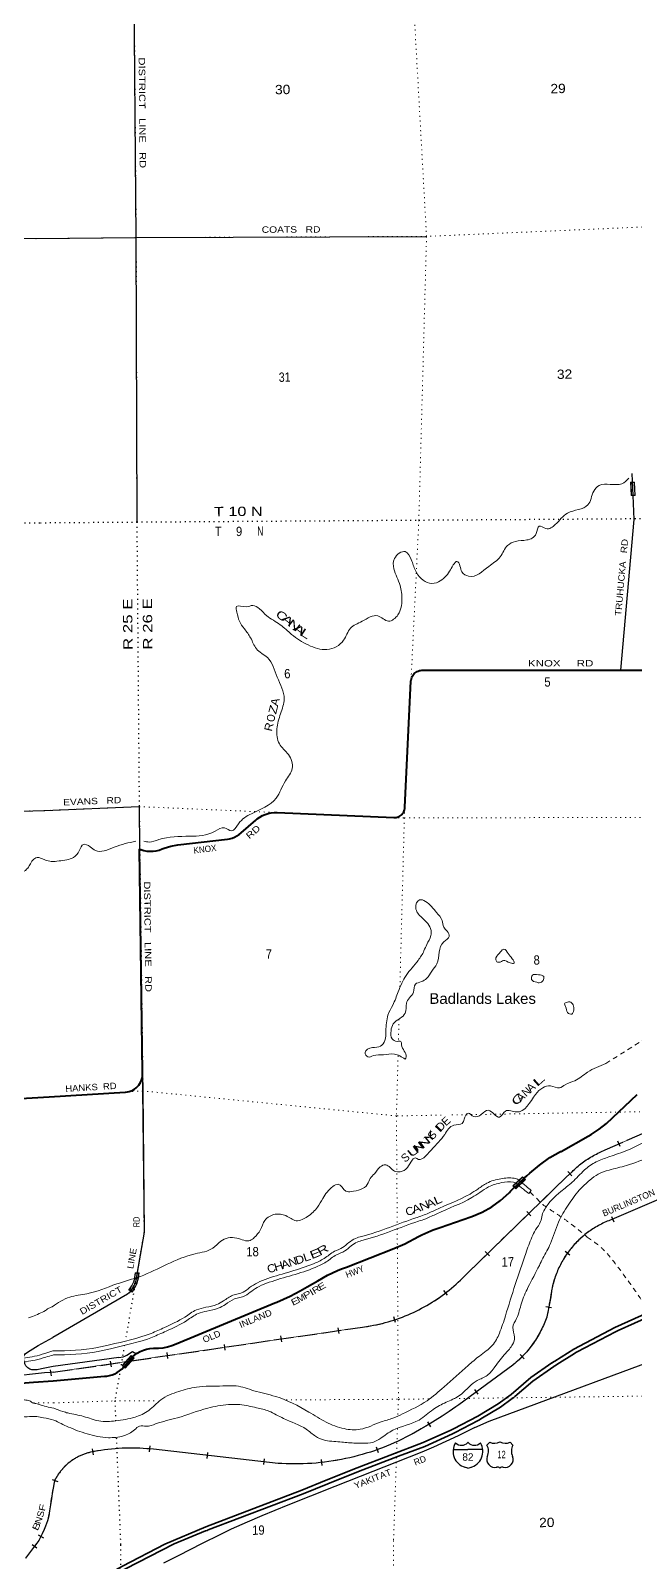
# Model space of a CAD drawing. Header units: feet. Extents: x 245918 to 509309, y -547785 to -360805.
# Drawn here: x 348309 to 359651, y -455477 to -426760 of the extents above; entities that cross this region are included whole.
import ezdxf
from ezdxf.enums import TextEntityAlignment as Align

# ---------------------------------------------------------------- set-up
doc = ezdxf.new("R2010")
doc.units = ezdxf.units.FT
doc.header["$LTSCALE"] = 60
doc.header["$PDMODE"] = 32
doc.header["$PDSIZE"] = 30
for name, pattern in [('DOTTED', [1.5, 0.3, -1.2]), ('LONG_DASHED', [7.5, 6, -1.5]), ('SHORT_DASHED', [2.7, 1.5, -1.2])]:
    doc.linetypes.add(name, pattern=pattern)
for name, color, linetype, lineweight in [('15', 7, 'Continuous', 25), ('16', 7, 'Continuous', 25), ('18', 7, 'Continuous', 35), ('26', 7, 'Continuous', 40), ('27', 7, 'Continuous', 13), ('29', 7, 'Continuous', 25), ('31', 7, 'Continuous', 13), ('34', 7, 'Continuous', 25), ('39', 7, 'Continuous', 13), ('6', 7, 'DOTTED', 25), ('61', 7, 'Continuous', 13), ('63', 7, 'Continuous', 25), ('7', 7, 'DOTTED', 13)]:
    doc.layers.add(name, color=color, linetype=linetype, lineweight=lineweight)
doc.layers.add('30', color=7, linetype='Continuous')
doc.layers.add('41', color=7, linetype='Continuous')

msp = doc.modelspace()

# ---------------------------------------------------------------- linework, layer by layer
at = {"layer": '15'}
for p, q in [((356235.2, -453363.82), (356511.61, -453363.82)), ((356507.91, -453232.35), (356510.81, -453229.44)), ((356513.98, -453231.82), (356510.55, -453229.44)), ((356511.61, -453709.4), (356447.72, -453691.44)), ((356511.08, -453709.66), (356574.71, -453690.92))]:
    msp.add_line(p, q, dxfattribs=at)
msp.add_lwpolyline([(356786.97, -453363.82), (356511.08, -453363.82), (356511.61, -453363.82)], dxfattribs=at)
for centre, radius, start, end in [((356537.83, -453398.92), 306.13, 148.44435, 254.43374), ((356389.23, -453116.32), 165.66, 227.34233, 315.81172), ((356632.92, -453116.32), 165.66, 224.18819, 312.69404), ((356484.32, -453398.92), 306.13, 283.08088, 31.62482)]:
    msp.add_arc(centre, radius, start, end, dxfattribs=at)
at = {"layer": '16'}
for p, q in [((356867.77, -453279.71), (356919.08, -453220.95)), ((357110.84, -453214.98), (357110.56, -453215.18)), ((357302.93, -453220.86), (357354.32, -453279.71))]:
    msp.add_line(p, q, dxfattribs=at)
for centre, radius, start, end in [((356674.79, -453390.34), 222.05, 332.97043, 29.75871), ((357010.16, -453063.29), 182.07, 239.97227, 303.45418), ((357211.94, -453063.79), 181.52, 236.33975, 300.08743), ((357211.93, -453063.29), 182.07, 236.54582, 236.59441), ((357547.29, -453390.34), 222.05, 150.24129, 207.02957), ((357013.98, -453545.24), 151.42, 159.09177, 283.81923), ((357208.1, -453545.24), 151.42, 256.18077, 20.90823)]:
    msp.add_arc(centre, radius, start, end, dxfattribs=at)
for centre, major_axis, start_param, end_param in [((357069.32, -453744.06), (-19.56, 51.67), 4.95877769, 6.28318531), ((357152.77, -453744.06), (19.56, 51.67), 0, 1.32637542)]:
    msp.add_ellipse(centre, major_axis=major_axis, ratio=0.929097, start_param=start_param, end_param=end_param, dxfattribs=at)
at = {"layer": '18'}
for points in [[(350827.42, -455134.44), (351593.07, -454808.89), (353395.2, -454123.75), (353855.21, -453936.7), (354434.78, -453705.32), (355673.95, -453232.32), (356189.54, -452999.75), (356214.68, -452988.41), (356239.54, -452975.43), (356694.74, -452737.75), (357078.9, -452506.22), (357320.76, -452329.99), (357688.29, -452013.2), (358086.93, -451736.57), (358088.42, -451735.65), (358113.77, -451720.08), (358138.42, -451704.67), (358498.95, -451479.33), (359268.82, -451073.33), (360198.26, -450657.65)], [(351002.48, -455131.78), (351588.95, -454888.88), (351618.1, -454876.74), (351638.95, -454868.82), (353421.82, -454191.01), (353882.4, -454003.73), (354461.22, -453772.65), (355211.77, -453486.16), (355701.34, -453302.14), (356222.52, -453067.05), (356248.44, -453055.36), (356272.52, -453042.79), (356705.04, -452816.95), (356730.35, -452803.73), (356755.04, -452788.85), (357120.92, -452568.34), (357342.02, -452407.24), (357370.66, -452386.36), (357392.02, -452367.9), (357728.36, -452077.05), (358120.1, -451804.25), (358127.47, -451799.71), (358153.11, -451783.94), (358177.47, -451768.71), (358511.55, -451559.89), (358537.01, -451543.98), (358561.55, -451531.04), (359276.13, -451154.19), (359301.99, -451140.56), (359326.13, -451129.76), (360250.09, -450716.51)], [(348798.02, -456221.73), (350030.21, -455547.61), (350827.42, -455134.44)], [(348799.74, -456335.32), (350040.88, -455627.85), (350066.21, -455613.41), (350090.88, -455600.72), (351002.48, -455131.78)]]:
    msp.add_lwpolyline(points, dxfattribs=at)
at = {"layer": '26'}
msp.add_line((357564.86, -448274.92), (357612.78, -448232.5), dxfattribs=at)
for points in [[(348654.65, -446747.03), (350080.79, -446661.09), (350087.84, -446660.68), (350123.77, -446656.34), (350159.05, -446648.26), (350193.29, -446636.54), (350226.12, -446621.31), (350257.17, -446602.73), (350286.11, -446581), (350312.63, -446556.37), (350336.42, -446529.1), (350357.23, -446499.49), (350374.84, -446467.87), (350389.04, -446434.59), (350399.68, -446400), (350406.65, -446364.49), (350409.87, -446328.44), (350409.31, -446292.26), (350354.32, -442107.55), (350373.53, -442114.64), (350430.31, -442131.15), (350488.5, -442141.63), (350547.47, -442145.98), (350606.57, -442144.13), (350665.16, -442136.12), (350722.58, -442122.03), (350778.22, -442102.02), (350811.75, -442089.61), (350940.87, -442051.33), (351073.29, -442026.77), (352001.73, -441917.18), (352038.19, -441911.15), (352086.22, -441898.61), (352132.68, -441881.13), (352177.05, -441858.88), (352218.86, -441832.12), (352257.64, -441801.14), (352534.61, -441559.86), (352558.88, -441539.45), (352605.87, -441506.04), (352656.1, -441477.73), (352709.01, -441454.83), (352764.03, -441437.58), (352820.55, -441426.17), (352877.95, -441420.74), (352935.6, -441421.34), (355122.21, -441513.79), (355142.81, -441513.56), (355163.27, -441511.17), (355183.37, -441506.66), (355202.89, -441500.08), (355221.61, -441491.49), (355239.34, -441480.99), (355255.87, -441468.69), (355271.02, -441454.74), (355284.63, -441439.27), (355296.55, -441422.47), (355306.65, -441404.52), (355314.81, -441385.61), (355320.96, -441365.94), (355325.02, -441345.75), (355326.94, -441325.24), (355327.06, -441321.32), (355442.88, -438953.59), (355445.29, -438931.39), (355450, -438909.56), (355456.97, -438888.34), (355466.13, -438867.97), (355477.36, -438848.67), (355490.54, -438830.64), (355505.54, -438814.1), (355522.19, -438799.21), (355540.3, -438786.14), (355559.67, -438775.04), (355580.1, -438766.02), (355601.37, -438759.19), (355623.23, -438754.62), (355645.44, -438752.36), (355661.11, -438752.17), (360530.46, -438749.77)], [(339370.8, -447046.4), (340744.81, -447022.74), (342056.58, -447012.85), (344724.29, -446981.22), (348654.65, -446747.03)], [(357612.79, -448232.51), (357671.95, -448181.52), (357851.6, -448031.96), (358049.84, -447889.49), (358245.92, -447776.64), (358256.44, -447771.2), (358764.19, -447485.9), (358821.39, -447454.36), (358969.86, -447358.05), (359107.45, -447246.75), (359685.82, -446702.74)], [(350222.38, -451625.36), (350258.25, -451594.18), (350310.12, -451556.81), (350365.62, -451525.06), (350424.13, -451499.29), (350485.01, -451479.78), (350547.61, -451466.74), (350611.22, -451460.31), (350675.15, -451460.57), (350707.7, -451460.14), (350793.41, -451452.8), (350877.88, -451436.55), (350960.19, -451411.56), (351039.43, -451378.1), (352891.08, -450613.92), (352928.89, -450597.41), (353179.5, -450487.32), (353366.26, -450383.57), (353497.5, -450311.72), (353693.54, -450196.42), (353874.44, -450090.9), (354065.37, -450004.88), (354142.75, -449976.6), (354233.11, -449942.92), (355119.5, -449595.54), (355328.48, -449503.39), (355584.87, -449370.21), (355643.26, -449339.32), (355816.29, -449258.96), (355860.68, -449241.78), (355992.96, -449196.14), (356563.9, -449001.89), (356587.1, -448993.4), (356776.37, -448911.29), (356956.02, -448809.85), (357124.08, -448690.19), (357281.17, -448547.96), (357287.85, -448541.09), (357311.82, -448516.46), (357337.18, -448491.11), (357564.86, -448274.92)], [(348735.27, -452074.73), (349695.43, -451987.02), (349737.92, -451983.67), (349789.54, -451974.62), (349839.93, -451960.22), (349888.54, -451940.64), (349934.83, -451916.08), (349978.3, -451886.81), (350018.48, -451853.17), (350222.38, -451625.36)], [(342391.27, -455271.05), (342584.91, -455165.71), (342838.11, -455064.4), (343275.9, -454949.89), (343661.89, -454764.78), (343985.76, -454565.32), (344314.01, -454291.5), (344744.91, -453941.79), (345185.92, -453576.05), (345709.27, -453188.59), (346003.34, -452930.7), (346083.27, -452864.61), (346178.42, -452808.92), (346568.42, -452621.82), (346912.12, -452472.7), (347213.67, -452327.39), (347529.13, -452210.3), (347886.5, -452135.61), (348364.01, -452101.68), (348735.27, -452074.73)]]:
    msp.add_lwpolyline(points, dxfattribs=at)
at = {"layer": '29'}
for p, q in [((350123.93, -450447.11), (348722.92, -451258.47)), ((349962.53, -451639.27), (348731.16, -451803.12))]:
    msp.add_line(p, q, dxfattribs=at)
for points in [[(350160.58, -419929.76), (350240.3, -425332.16), (350284.3, -430640.74), (350300.62, -435971.91)], [(340174.32, -430663.41), (344987.54, -430641.53), (348409.25, -430659.74)], [(348411.22, -430659.72), (350296.33, -430640.52), (355734.7, -430617.97)], [(359375.44, -438752.64), (359628.52, -435923.51), (359609.72, -435477.02), (359592.37, -435064.83)], [(335704.28, -441660.5), (336943.99, -441620.13), (339593.92, -441534.15), (342211.77, -441444), (344967.4, -441483.13), (348573.47, -441382.18)], [(348573.47, -441382.18), (350345.11, -441308.62), (350354.32, -442107.55)], [(350409.32, -446309.08), (350413.56, -446638.87), (350437.5, -449289.1), (350309.93, -450036.32), (350299.21, -450117.67), (350284.92, -450183.82), (350267.05, -450243.71), (350233.1, -450313.43), (350182.92, -450393.88)], [(350409.31, -446292.26), (350409.34, -446626.89), (350437.5, -449289.1), (350283.43, -450185.82)], [(350182.92, -450393.88), (350157.32, -450421.07), (350123.93, -450447.11)], [(348730.81, -451803.9), (348515.16, -451851.96), (348435.18, -451867.25), (348380.67, -451870.3), (348332.28, -451870.31), (348293.06, -451858.07), (348255.87, -451832.59), (348221.74, -451794.88), (348198.82, -451756.15), (348178.95, -451694.99), (348174.37, -451643), (348185.06, -451603.25), (348207.99, -451568.6), (348250.27, -451535.98), (348447.92, -451411.62), (348722.87, -451258.57)], [(349962.53, -451639.27), (350045.7, -451622.16), (350078.47, -451611.91), (350113.28, -451591.42), (350219.62, -451525.65), (350297.63, -451565.81)], [(356638.08, -452950.33), (356910.27, -452832.83), (360652.48, -451442.24), (360662.21, -451438.21)], [(356638.08, -452950.33), (356328.4, -453106.61), (355866.47, -453319.93), (355646.17, -453412.38), (354011.65, -454052.37), (353556.83, -454237.25), (353130.44, -454407.91), (352647.19, -454607.02), (352370.04, -454720.8), (352071.56, -454855.91), (351858.36, -454962.57), (351528.5, -455123.77)], [(351528.5, -455123.77), (351077.2, -455353.52), (350798.56, -455491.44)]]:
    msp.add_lwpolyline(points, dxfattribs=at)
at = {"layer": '29', "linetype": 'DOTTED', "lineweight": 100}
for centre, radius, start, end in [((349732.22, -450036.49), 574.91, 321.79624, 358.74798), ((349890.04, -450122.22), 399.31, 327.28275, 355.28489)]:
    msp.add_arc(centre, radius, start, end, dxfattribs=at)
at = {"layer": '31'}
for p, q in [((359562, -435228.18), (359636.92, -435224.86)), ((359573.1, -435477.93), (359562, -435228.18)), ((350267.02, -450047.83), (350341.98, -450050.12)), ((350274.78, -450056.06), (350333.76, -450057.87)), ((350211.63, -450413.54), (350152.43, -450367.49)), ((350210.22, -450402.3), (350163.65, -450366.08))]:
    msp.add_line(p, q, dxfattribs=at)
msp.add_lwpolyline([(359580.73, -435469.58), (359570.35, -435235.82), (359629.28, -435233.2), (359639.66, -435466.96)], close=True, dxfattribs=at)
msp.add_lwpolyline([(359636.92, -435224.86), (359648.02, -435474.61), (359573.1, -435477.93)], dxfattribs=at)
for centre, radius, start, end in [((349732.22, -450036.48), 534.91, 321.79623, 358.74795), ((349732.22, -450036.48), 542.91, 322.62164, 357.93319), ((349732.22, -450036.49), 601.91, 322.57261, 357.96435), ((349732.22, -450036.49), 609.91, 321.79624, 358.74798)]:
    msp.add_arc(centre, radius, start, end, dxfattribs=at)
msp.add_point((350163.65, -450366.08), dxfattribs=at)
at = {"layer": '34', "lineweight": 13}
for p, q in [((359209.5, -449048.32), (360784.17, -448375.07)), ((348740.32, -451913.74), (354535.28, -451066.47)), ((356337.58, -452521.61), (357353.94, -451776.13)), ((350616.83, -453356.84), (352954.02, -453621.21)), ((348212.31, -455396.73), (348382.08, -455171.93))]:
    msp.add_line(p, q, dxfattribs=at)
at = {"layer": '34'}
for p, q in [((359200.84, -448991), (359244.32, -449092.7)), ((358335.32, -449645.16), (358424.85, -449710.1)), ((357972.25, -450679.89), (358080.73, -450701.47)), ((357488.83, -451582.75), (357567.62, -451660.39)), ((356633.08, -452235.28), (356698.5, -452324.47)), ((355753.97, -452839.79), (355811.32, -452934.37)), ((349461.69, -453351.1), (349483.34, -453459.57)), ((350544.26, -453293.22), (350534.7, -453403.42)), ((351624.44, -453416.97), (351612.01, -453526.88)), ((354790.41, -453310.69), (354827.25, -453414.98)), ((352690.15, -453534.89), (352677.72, -453644.8)), ((353760.51, -453550.68), (353773.21, -453660.56)), ((348711.09, -453926), (348816.61, -453959.18)), ((348338.72, -455140.57), (348426.99, -455207.23)), ((348452.58, -454963.42), (348549.86, -455016.06))]:
    msp.add_line(p, q, dxfattribs=at)
at = {"layer": '34', "lineweight": 13}
for points in [[(359006.37, -447782.3), (359084.19, -447742.38), (359984.34, -447353.93)], [(356490.37, -450066.34), (358361.04, -448251.64), (358464.39, -448153.85)]]:
    msp.add_lwpolyline(points, dxfattribs=at)
at = {"layer": '34'}
for points in [[(360784.6, -448376.09), (359209.9, -449049.35), (359181.09, -449059.91), (359152.72, -449071.06), (359124.51, -449082.71), (359096.26, -449094.74), (359068.42, -449107.37)], [(359068.42, -449107.37), (359040.91, -449120.45), (359013.37, -449133.9), (358986.23, -449147.96), (358959.43, -449162.45), (358932.63, -449177.5), (358906.35, -449192.92), (358880.19, -449208.67), (358854.26, -449225.08), (358828.85, -449241.87), (358803.6, -449259.15), (358778.65, -449276.7), (358753.93, -449294.91), (358729.66, -449313.33), (358705.63, -449332.41), (358682.04, -449351.7), (358658.63, -449371.49), (358635.74, -449391.65), (358613.18, -449412.24), (358590.91, -449433.11), (358569.04, -449454.58), (358547.45, -449476.31), (358526.38, -449498.43), (358505.58, -449520.81), (358485.34, -449543.74), (358465.4, -449566.93), (358445.91, -449590.33), (358426.75, -449614.18), (358408.1, -449638.39), (358389.8, -449663.04), (358371.88, -449687.74), (358354.54, -449712.97), (358337.64, -449738.42), (358321.02, -449764.14), (358305.02, -449790), (358289.42, -449816.48), (358274.21, -449842.99), (358259.66, -449869.83), (358245.35, -449896.76), (358231.6, -449924.24), (358218.41, -449951.7), (358205.66, -449979.38), (358193.26, -450007.49), (358181.63, -450035.69), (358170.23, -450064), (358159.51, -450092.63), (358149.05, -450121.52), (358139.33, -450150.34), (358130.12, -450179.54), (358121.28, -450208.78), (358112.9, -450238.23), (358105.29, -450267.78), (358097.98, -450297.61), (358091.21, -450327.41), (358085.05, -450357.36), (358079.46, -450387.3), (358076.98, -450401.18), (358062.85, -450497.95), (358046.58, -450593.88), (358028.65, -450689.56), (358009.53, -450785.65), (357990.02, -450873.09), (357988.37, -450878.27), (357976.86, -450910.67), (357964.81, -450942.76), (357952.15, -450974.92), (357938.99, -451006.56), (357925.44, -451038.13), (357911.13, -451069.54), (357896.31, -451100.44), (357880.93, -451131.21), (357865.19, -451161.71), (357848.68, -451192.05), (357831.87, -451221.91), (357814.29, -451251.62), (357796.4, -451280.86), (357777.94, -451309.97), (357758.98, -451338.58), (357739.48, -451366.88), (357719.64, -451394.89), (357699.06, -451422.55), (357678.14, -451449.93), (357656.73, -451476.82), (357634.98, -451503.41), (357612.52, -451529.47), (357589.73, -451555.25), (357566.64, -451580.56), (357543.01, -451605.56), (357518.88, -451630.05), (357494.21, -451654.22), (357469.44, -451677.97), (357443.97, -451701.16), (357418.2, -451723.89), (357392.08, -451746.36), (357365.71, -451768.15), (357354.6, -451777.01), (356338.22, -452522.51), (356284.47, -452561.01), (356156.07, -452648.25), (356027.61, -452733.52), (355897.12, -452816.84)], [(355897.1, -452816.86), (355764.17, -452897.46), (355631.19, -452976.09), (355496.95, -453052.37), (355360.27, -453125.93), (355346.74, -453132.89), (355275.23, -453168.34), (355202.83, -453203.27), (355129.85, -453236.39), (355056.53, -453268.11), (354982.1, -453298.9), (354907.71, -453328.02), (354832.83, -453356.38), (354756.98, -453383.17), (354681.19, -453408.31), (354604.67, -453432.28), (354528.04, -453455.23), (354450.44, -453476.62), (354373.13, -453496.74), (354294.85, -453515.31), (354216.87, -453532.61), (354138.15, -453548.74), (354059.48, -453563.22), (353980.48, -453576.29), (353901.38, -453588.33), (353821.69, -453598.58), (353741.91, -453607.8), (353662.17, -453615.36), (353582.34, -453621.9), (353502.31, -453626.4), (353422.19, -453629.88), (353342.37, -453632.09), (353262.19, -453632.9), (353182.06, -453632.03), (353101.61, -453629.76), (353021.69, -453626.62), (352953.92, -453622.31), (350616.71, -453357.94), (350554.35, -453351.53), (350487.99, -453345.77), (350421.94, -453341.5), (350355.67, -453338.05), (350289.63, -453335.72), (350223.08, -453334.67), (350156.83, -453335.09), (350090.73, -453336.26), (350024.12, -453338.71), (349958.11, -453342.19), (349891.97, -453346.87), (349825.74, -453353.11), (349760.05, -453360.02), (349694.21, -453368.12), (349628.31, -453377.79), (349562.94, -453388.12), (349497.79, -453399.58), (349432.59, -453412.59), (349415.64, -453416.56), (349398.87, -453420.91), (349382.17, -453425.54), (349365.4, -453430.4), (349348.83, -453435.61), (349332.42, -453441.11), (349315.96, -453446.8), (349299.69, -453452.87), (349283.58, -453459.21), (349267.43, -453465.86), (349251.55, -453472.76), (349235.71, -453479.85), (349219.96, -453487.33), (349204.47, -453495.06), (349189.05, -453503.08), (349173.77, -453511.27), (349158.57, -453519.84), (349143.62, -453528.57), (349128.76, -453537.69), (349114.13, -453546.95), (349099.57, -453556.51), (349085.28, -453566.31), (349071.13, -453576.39), (349057.13, -453586.63), (349043.33, -453597.23), (349029.67, -453608.02), (349016.26, -453619.05), (349003, -453630.25), (348990.01, -453641.79), (348977.16, -453653.5), (348964.57, -453665.37), (348952.12, -453677.5), (348939.95, -453689.89), (348927.93, -453702.54), (348916.13, -453715.24), (348904.62, -453728.29), (348893.34, -453741.48), (348882.2, -453754.85), (348871.4, -453768.34), (348860.78, -453782.21), (348850.38, -453796.12), (348840.34, -453810.26), (348830.42, -453824.47), (348820.79, -453839.03), (348811.46, -453853.62)], [(348762.95, -453940.3), (348752.18, -453977.35), (348732.89, -454085.88), (348715.66, -454185.52), (348698.88, -454285.21), (348681.86, -454396.91), (348665.11, -454508.7), (348647.85, -454602.93), (348624.92, -454696.19), (348590.25, -454795.43), (348548.66, -454892.11), (348508.37, -454980.55), (348462.11, -455066.02), (348424.9, -455120.19), (348385.07, -455172.4)], [(348811.46, -453853.62), (348802.37, -453868.35), (348793.45, -453883.37), (348784.96, -453898.48), (348776.58, -453913.66), (348763.48, -453938.89)], [(348382.95, -455172.6), (348213.18, -455397.41)]]:
    msp.add_lwpolyline(points, dxfattribs=at)
at = {"layer": '34', "lineweight": 13}
for centre, radius, start, end in [((359739.93, -449433.4), 1806.72, 113.95469, 134.90985), ((359803.35, -450697.34), 1752.69, 109.80516, 170.26571), ((354126.71, -447856.78), 3235.59, 277.25427, 316.92993), ((352541.71, -449625.11), 5588.31, 347.09895, 352.01917), ((356125.08, -450237.39), 1969.22, 308.61156, 341.17569), ((351201.55, -445291.79), 8868.44, 297.96148, 305.38982), ((353263.18, -449040.6), 4591.03, 266.13884, 297.17246), ((349654.4, -454382.89), 996.43, 102.8755, 153.15616), ((350197.7, -457134.66), 3801.01, 83.66924, 101.61605)]:
    msp.add_arc(centre, radius, start, end, dxfattribs=at)
for points in [[(348732.29, -451913.53), (348569.07, -451922.04), (348125.38, -451973.55), (347536.28, -452068.26), (347015.59, -452178.32), (346597.36, -452297.34), (346373.45, -452382.13), (346107.96, -452519.63), (345665.27, -452793.68), (345329.27, -453096.75), (345286.87, -453141.94)], [(348762.46, -453941), (348731.81, -454085.69), (348697.79, -454285.04), (348664.02, -454508.52), (348623.86, -454695.88), (348547.65, -454891.66), (348461.17, -455065.45), (348384.2, -455171.73)]]:
    msp.add_spline(points, degree=3, dxfattribs=at)
at = {"layer": '39', "linetype": 'SHORT_DASHED'}
for p, q in [((359095.43, -446125.52), (360159.81, -445452.39)), ((357679.48, -448538.03), (357914.84, -448770.12))]:
    msp.add_line(p, q, dxfattribs=at)
at = {"layer": '39'}
for p, q in [((357651.32, -448563.92), (357699.66, -448506.58)), ((348735.39, -451513.92), (348726.78, -451513.95)), ((348735.34, -451589.14), (348728.88, -451591.04))]:
    msp.add_line(p, q, dxfattribs=at)
for points in [[(359529.54, -435152.03), (359396.8, -435254.29), (358970.02, -435288.52), (358872.08, -435393.35), (358759.69, -435653.29), (358379.8, -435805), (358149.96, -436021.5), (357973.04, -436096.04), (357847.52, -436050.77), (357790.56, -436190.81), (357616.66, -436309.5), (357400.5, -436336.73), (357255.67, -436410.51), (357116.12, -436624.87), (356901.5, -436804.82), (356524.36, -436988.63), (356398.06, -436909.21), (356361.19, -436791.49), (356305.11, -436710.41), (356236.43, -436778.37), (356166.91, -436896.6), (355960.73, -437094.44), (355788.66, -437118.62), (355526.2, -436881.62), (355449.21, -436678.43), (355335.32, -436528.36), (355133.57, -436657.76), (355121.95, -436848.99), (355239.63, -437161.77), (355271.83, -437424.32), (355198.21, -437711.49), (355020.3, -437830.27), (354821.3, -437732.48), (354526.56, -437833.93), (354306.81, -437965.76), (354179.48, -438187.87), (353866.41, -438364.13), (353515.11, -438277.98), (353203.39, -438080.34), (352992.4, -437898.41), (352737.55, -437729.58), (352600, -437598.17), (352476.12, -437536.78), (352358.26, -437561.68), (352171.49, -437558.07), (352177.97, -437664.44), (352226.08, -437834.15), (352317.67, -437974.69), (352436.05, -438144.75), (352543.18, -438349.24), (352749.78, -438515.2), (352934.93, -438880.66), (353064.88, -439289.63), (352997.04, -439566.61), (352929.39, -439851.62), (352974.05, -440131.96), (353143.33, -440332.97), (353217.61, -440592.52), (353088.51, -440824.71), (352913.36, -441148.46), (352452.43, -441440.78), (352207.9, -441629.48), (352076.51, -441763.24), (351944.66, -441704.06), (351767.5, -441768.55), (351289.95, -441864.29), (350715.26, -441926.14), (350529.66, -441972.75), (350429.49, -441957.79)], [(350281.32, -441955.78), (349877.47, -442068.6), (349523.66, -442133.26), (349425.63, -442061.21), (349298.12, -442015.99), (349222.58, -442134.36), (349115.13, -442261.53), (348841.62, -442326.3), (348693.29, -442335.84), (348588.13, -442311.35)], [(347142.09, -442622.99), (347188, -442667.43), (347256.23, -442661.72), (347308.7, -442593.63), (347397.01, -442581.99), (347599.22, -442657.31), (347731.45, -442688.08), (347902.03, -442666.78), (348109.1, -442567.26), (348239.9, -442477.43), (348294.42, -442401.31), (348351.01, -442311.13), (348429.48, -442261.25), (348495.6, -442273.62), (348588.13, -442311.35)], [(355335.61, -446041.72), (355130.69, -445948.09), (354926.19, -445958.96), (354737.92, -445977.49), (354632.1, -446002.11), (354582.03, -445920.88), (354718.37, -445827.2), (354870.29, -445799.48), (354954.08, -445690.97), (354972.09, -445515.67), (354982.54, -445360.65), (355011.28, -445215.25), (355101.33, -445030.21), (355203.88, -444778.54), (355351.36, -444473.54), (355577.65, -444190.8), (355685.94, -444013.37), (355739.31, -443891.5), (355813.77, -443726.93), (355819.51, -443628.3), (355645.29, -443387.21), (355532.65, -443204.95), (355601.47, -443056.59), (355714.57, -443086.07), (355924.16, -443294.17), (356028.02, -443444.47), (356058.96, -443566.35), (356121.02, -443645.28), (356161.38, -443740.8), (356057.43, -443845.77), (355973.49, -444034.69), (355928.52, -444258.87), (355835.25, -444391.73), (355736.1, -444530.76), (355637.09, -444589.39), (355527.82, -444638.2), (355489.19, -444789.87), (355413.33, -444894.18), (355357.43, -444993.99), (355335.65, -445179.43), (355233.61, -445280.34), (355111.5, -445381.72), (355068.35, -445511.38), (355089.9, -445661.62), (355183.36, -445709.66), (355253.68, -445712.01), (355265.11, -445772.04), (355318.07, -445891.39), (355350.73, -446001.16), (355335.61, -446041.72)], [(357033.86, -444141.89), (357121.61, -444029.61), (357186.7, -443979.82), (357266.95, -444064.35), (357343.42, -444159.02), (357377.44, -444240.63), (357303.11, -444238.37), (357177.65, -444195.11), (357094.08, -444227.24), (357045.42, -444206.28), (357032.17, -444154.34), (357033.86, -444141.89)], [(348743.69, -452585.24), (348913.54, -452650.18), (349008.25, -452676.63), (349304.18, -452741.69), (349590.4, -452825.02), (349905.23, -452823.43), (350266.98, -452752.67), (350523.58, -452631.54), (350752.69, -452428.51), (351086.92, -452273.85), (351418.4, -452191.57), (351915.38, -452170.66), (352166.05, -452170.21), (352496.48, -452258.78), (352905.48, -452368.05), (353526.19, -452658.43), (353850.35, -452847.58), (354187.38, -452970.19), (354490.43, -452982.88), (354883.08, -452843.25), (355104.46, -452772.99), (355283.57, -452693.43), (355744.54, -452446.07), (356062.92, -452187.19), (356517.23, -451787.22), (356724.7, -451608.69), (356967.91, -451409.43), (357102.27, -451177.94), (357213.01, -450856.44), (357595.75, -449684.05), (357710.81, -449380.56), (357778.65, -449244.71), (357874.2, -449088.27), (357902.18, -448967.19), (357950.42, -448857.81), (358253.48, -448524.85), (358465.03, -448350.26), (358697.69, -448121.04), (358915.64, -447968.45), (359154.69, -447875.77), (359779.88, -447615.44), (359940.59, -447516.11), (360097.47, -447426.9), (360498.96, -447218.79), (360810.86, -447048.45), (361115.61, -446928.47), (361413.81, -446893.01), (361697.13, -446899.08), (361959.25, -446871.97), (362623.08, -446777.01), (362814.02, -446801.74), (362896.38, -446924.87), (363043.64, -446974.5), (363301.09, -447018.14), (363573.43, -446995.2), (363748.86, -446819.25), (364045.21, -446446.21), (364430.54, -446115.8), (364869.14, -445850.76), (365379.17, -445582.85), (365620.06, -445439.48), (365960.55, -445298.77), (366386.96, -445205.5), (367559.14, -445197.94), (367768.91, -445152), (367992.09, -445069.65), (369028.99, -444727.62), (369310.06, -444630.17), (369608.19, -444590.7), (369891.34, -444497.23), (370111.92, -444380.76), (370275.66, -444339.66), (370516.58, -444355.47), (370662.22, -444427.23), (370731.74, -444504.36), (370936.41, -444510.76), (371283.24, -444504.58), (371589.65, -444595.58), (372090.86, -444817.76), (372494.16, -444945.21), (372804.87, -444937.67), (373150.55, -444865.19), (373505.16, -444844.81), (374488.08, -444859.45), (374793.55, -444896.2), (374918, -445018.58), (374954.32, -445146.55), (374960.03, -445244.92), (375042.82, -445277.61), (375231.17, -445268.22), (375441.61, -445260.45), (375687.89, -445237.98), (375824.67, -445261.66), (375952.05, -445321.69), (376084.18, -445423.84), (376703.36, -446088.03), (377137.81, -446508.33)], [(357801.38, -444602.43), (357705.78, -444548.42), (357721.97, -444467.64), (357832.22, -444461), (357931.32, -444492.83), (357919.01, -444567.49), (357849.77, -444611.34), (357801.38, -444602.43)], [(348747.09, -452808.75), (349018.83, -452939.7), (349367.97, -453066.11), (349768.32, -453139.36), (350048.51, -453106.24), (350257.13, -452994), (350354.15, -452921.94), (350476.55, -452925.78), (350654.24, -452880.42), (351061.42, -452768.66), (351629.79, -452585.71), (352017.71, -452520.52), (352232.27, -452518.7), (352546.17, -452579.43), (352777.87, -452641.62), (353053.04, -452781.4), (353479.65, -452980.79), (353654.43, -453114.33), (353803.98, -453179.99), (354111.48, -453218.72), (354370.56, -453240.23), (354541.07, -453243.22), (354725.3, -453227.88), (354876.35, -453148.83), (355102.39, -453000.11), (355594.4, -452808.47), (355857.7, -452610.85), (356100.02, -452475.91), (356342.59, -452355.03), (356538.13, -452182.74), (356686.54, -452067.56), (356871.42, -451973.83), (357016.99, -451810.47), (357219.16, -451557.68), (357348.62, -451390.59), (357384.38, -451255.3), (357353.14, -451072.99), (357422.42, -450904.96), (357513.7, -450617.97), (357636.91, -450322.37), (357850.33, -449908.61), (357914.22, -449776.85), (358059.84, -449500.95), (358209.25, -449096.36), (358388.29, -448781.69), (358599.96, -448498.58), (358797.23, -448310.18), (358955.74, -448198.84), (359156.97, -448122.91), (359484.37, -448036.69), (360390.04, -447644.76), (360718.53, -447506.27), (361063.83, -447411.69), (361448.64, -447282.25), (361833, -447243.25), (362277.83, -447221.26), (362516.4, -447217.01), (363106.08, -447337.12), (363420.6, -447317.45), (363665.1, -447192.52), (363868.18, -446991.96), (364057.73, -446705.23), (364286.28, -446470.05), (364569.13, -446243.96), (364916.91, -446060.91), (365325.21, -445898.9), (365689.97, -445769.81), (365887.57, -445716.05), (366176.21, -445592.34), (366533.72, -445507.6), (366848.16, -445483.91), (367272.97, -445464.28), (367549.6, -445457.34), (367864.76, -445359.29), (368181.89, -445259.19), (368792.82, -445101.6), (369231.37, -444949.09), (369540.27, -444837.08), (369946.57, -444675.1), (370279.7, -444572.7), (370544.65, -444586.07), (370867.16, -444680.8), (371250.38, -444806.61), (371478.3, -444997.48), (371777.07, -445110.72), (372138.54, -445138.44), (372449.88, -445167.06), (372668.61, -445175.22), (372920.49, -445128.53), (373235.1, -445114.89), (373483.91, -445122.51), (373948.84, -445218.72), (374294.64, -445268.83), (374615.9, -445291.24), (374876.86, -445421.23), (375189.73, -445538.25), (375575.64, -445587.64)], [(358354.19, -444981.29), (358438.37, -444975.28), (358490.2, -445046.41), (358492.54, -445146.85), (358459.6, -445197.88), (358380.65, -445169.6), (358341.92, -445057.96), (358326.43, -444996.02), (358354.19, -444981.29)], [(359095.43, -446125.52), (358755.9, -446286.32), (358514.72, -446446.8), (358335.79, -446521.39), (358228.76, -446580.21), (358057.29, -446544.07), (357915.54, -446577.58), (357777.95, -446703.45), (357420.27, -447033.52), (357213.16, -447018.33), (357103.32, -447129.47), (356895.6, -447001.73), (356758.89, -447079.34), (356621.34, -447120.79), (356513.42, -447055), (356441.8, -447169.26), (356403.45, -447246.55), (356247.66, -447280.39), (356075.03, -447453.32), (355818.97, -447750.84), (355551.58, -447905.91), (355549.53, -447903.95), (355374.84, -448074.92), (355242.15, -448152.43), (355135.48, -448140.89), (354968.17, -448024.25), (354866.69, -448062.84), (354757.27, -448192.06), (354677.02, -448280.39), (354623.37, -448390.2), (354323.4, -448525.95), (354220.8, -448516.32), (354079.33, -448389.02), (353979.91, -448429.57), (353790.43, -448655.16), (353689.84, -448818.34), (353505.17, -448991.55), (353290.21, -449071.02), (353095.32, -448977.14), (352893.99, -448951.76), (352703.91, -449064.81), (352615.82, -449247.79), (352504.59, -449385.1), (352427.65, -449443.2), (352175.65, -449396.91), (351873.96, -449458.33), (351728.34, -449584.39), (351393.62, -449692.82), (350366.98, -450114.78), (349923.29, -450258.29), (349363.48, -450442.4), (349043.74, -450504.25), (348715.24, -450684.41)], [(348735.39, -451513.92), (349562.54, -451450.95), (349790.25, -451398.66), (350568.65, -451183.83), (350817.44, -451074.9), (351203.06, -450877.11), (351419.35, -450744.65), (351596.98, -450695.26), (351800.6, -450641.39), (351925.79, -450574.85), (352102.44, -450469.22), (352295.93, -450409.5), (352416.83, -450326.96), (352561.65, -450235.96), (352756.8, -450156.12), (353616.34, -449879.55), (353813.14, -449779.59), (354011.36, -449645.43), (354160.54, -449574.44), (354277.25, -449481.93), (354402.23, -449403.34), (354519.92, -449367.08), (355556.57, -449011), (355692.13, -448964.37), (355897.1, -448872.3), (356549.66, -448571.29), (356696.44, -448478.24), (356867.01, -448368.69), (357130.25, -448283.62), (357376.78, -448275.2), (357459.5, -448303.87), (357464.05, -448307.71)], [(348735.34, -451589.14), (349573.84, -451525.31), (349808.63, -451471.39), (350593.8, -451254.69), (350849.62, -451142.68), (351239.81, -450942.55), (351449.56, -450814.09), (351616.62, -450767.64), (351828.15, -450711.68), (351962.66, -450640.19), (352133.18, -450538.22), (352328.87, -450477.83), (352457.94, -450389.71), (352596.06, -450302.92), (352782.52, -450226.63), (353644.99, -449949.12), (353851.29, -449844.33), (354048.7, -449710.72), (354200.46, -449638.5), (354320.63, -449543.24), (354433.77, -449472.1), (354543.15, -449438.4), (355580.95, -449081.93), (355719.75, -449034.18), (355928.17, -448940.56), (356585.6, -448637.3), (356736.78, -448541.47), (356899.34, -448437.06), (357143.31, -448358.22), (357365.4, -448350.63), (357405.57, -448364.56)], [(357405.57, -448364.56), (357555.63, -448483.21), (357651.32, -448563.92)], [(357464.05, -448307.71), (357604, -448425.89), (357699.66, -448506.58)], [(348267.53, -450891.94), (348341.89, -450865.45), (348468.5, -450813.79), (348589.13, -450754.06), (348669.6, -450702.18), (348715.24, -450684.41)], [(348728.2, -451591.32), (348594.93, -451630.43), (348396.11, -451683.76), (348225.48, -451715.11), (347984.55, -451766.24), (347711.42, -451839.32), (347494.49, -451906.63), (347319.69, -451970.12), (347120.89, -452019.43), (346946.22, -452054.79), (346612.75, -452163.76), (346329.34, -452291.06), (346060.01, -452408.38), (345889, -452518.12), (345732.11, -452609.83), (345637.61, -452657.63), (345489.03, -452691.1), (345428.76, -452712.92), (345378.37, -452762.93), (345325.77, -452857.15), (345283.02, -452987.6), (345230.39, -453087.85), (345131.62, -453189.89), (344998.62, -453319.91), (344857.43, -453484.06), (344720.34, -453630.14), (344615.41, -453762.3), (344405.74, -453986.42), (344165.89, -454228.49), (343984.74, -454362.31), (343723.15, -454537.95), (343471.88, -454655.35), (343304.97, -454745.01), (343033.74, -454842.22), (342782.61, -454927.46), (342587.79, -454984.83), (342441.04, -455052.47), (342262.04, -455156.15), (342123.33, -455221.82), (342066.22, -455268.54)], [(348726.78, -451513.95), (348575.54, -451561.47), (348380.33, -451613.83), (348211.57, -451644.84), (347967.85, -451696.56), (347691.54, -451770.49), (347471.64, -451838.72), (347298.78, -451901.51), (347105.15, -451949.53), (346927.93, -451985.41), (346586.88, -452096.86), (346300.36, -452225.55), (346026.15, -452345), (345851.57, -452457.03), (345697.84, -452546.89), (345613.2, -452589.7), (345468.89, -452622.21), (345389.52, -452650.95), (345320.75, -452719.2), (345259.86, -452828.27), (345216.82, -452959.61), (345171.76, -453045.43), (345080.84, -453139.36), (344946.33, -453270.85), (344804.14, -453436.18), (344666.08, -453583.28), (344605.34, -453770.29)], [(348743.69, -452585.24), (348604.51, -452557.07), (348472.32, -452518.25), (348386.17, -452497.75), (348342.1, -452487.49), (348310.15, -452457.19), (348220.01, -452434.65), (348127.8, -452424.17), (348057.65, -452413.79), (347969.52, -452387.24), (347911.33, -452393), (347891.2, -452408.98), (347881.01, -452441.09), (347834.89, -452440.87), (347784.82, -452424.56), (347724.59, -452436.33), (347686.35, -452464.29), (347646.16, -452480.18), (347595.96, -452492.01), (347549.89, -452479.73), (347511.72, -452491.61), (347459.42, -452523.52), (347413.13, -452557.47), (347358.85, -452583.34), (347328.56, -452625.41), (347286.27, -452661.39), (347217.94, -452689.21), (347157.63, -452719.07), (347101.36, -452740.92), (347047.1, -452764.78), (346994.8, -452794.68), (346958.49, -452838.73), (346936.3, -452864.75), (346890.14, -452870.57), (346861.98, -452888.52), (346839.74, -452924.6), (346801.67, -452916.38), (346759.49, -452928.24), (346727.24, -452962.25), (346705.05, -452988.28), (346626.67, -453022.08), (346564.32, -453057.96), (346479.84, -453107.81), (346391.36, -453155.63), (346320.89, -453211.58), (346260.51, -453255.51), (346204.21, -453283.39), (346157.85, -453331.41), (346127.66, -453353.38), (346081.3, -453401.4), (346055.06, -453435.44), (345988.78, -453455.23), (345960.5, -453497.3), (345896.01, -453559.31), (345857.74, -453593.3), (345825.71, -453581.08), (345803.71, -453568.92), (345727.36, -453596.7), (345566.53, -453674.33), (345463.96, -453732.13), (345375.35, -453806.08), (345343.04, -453852.16), (345304.75, -453890.17), (345188.24, -453927.81), (345107.75, -453981.7), (345029.05, -454081.82), (344992.5, -454174.11), (344946.06, -454238.21), (344905.78, -454272.19), (344849.28, -454344.28), (344796.82, -454408.35), (344746.44, -454458.36), (344706.12, -454500.38), (344675.68, -454574.6), (344635.24, -454640.74), (344588.84, -454696.8), (344560.42, -454769.03), (344544, -454845.33), (344555.72, -454911.71), (344545.5, -454949.85), (344537.24, -455000.06), (344553.07, -455044.35), (344538.77, -455098.56), (344536.72, -455233.07)], [(344852.12, -455224.8), (344874.56, -455159.08), (344895.56, -455138.08), (344932.06, -455062.22), (344928.66, -454935.58), (344955.3, -454817.12), (345026.13, -454686.81), (345103.28, -454492.2), (345113.63, -454425.92), (345101.86, -454371.6), (345122.28, -454295.32), (345162.76, -454221.14), (345217.09, -454183.21), (345303.56, -454137.39), (345386.11, -454071.45), (345440.58, -454005.38), (345508.97, -453965.5), (345593.35, -453935.75), (345790.49, -453814.07), (345949.26, -453748.49), (346019.63, -453712.65), (346070.04, -453656.61), (346134.32, -453636.81), (346228.76, -453601.08), (346351.61, -453495.13), (346464.37, -453405.21), (346532.71, -453373.38), (346586.98, -453349.51), (346627.09, -453349.7), (346808.07, -453254.08), (346866.44, -453210.14), (346946.73, -453198.45), (347049.28, -453144.67), (347091.64, -453094.62), (347198.13, -453054.92), (347276.44, -453037.2), (347318.64, -453019.31), (347326.76, -452999.25), (347312.82, -452979.09), (347387.19, -452945.27), (347443.37, -452941.52), (347469.36, -452959.73), (347531.79, -452905.75), (347572.01, -452883.83), (347624.27, -452859.96), (347718.74, -452818.2), (347809.14, -452788.48), (347897.4, -452786.88), (348024.07, -452721.15), (348076.31, -452703.31), (348114.3, -452727.61), (348288.72, -452742.5), (348553.36, -452765.86), (348747.09, -452808.75)]]:
    msp.add_spline(points, degree=3, dxfattribs=at)
at = {"layer": '39', "linetype": 'SHORT_DASHED'}
for points in [[(357914.84, -448770.12), (358087.27, -448885.52), (358422.18, -449116.68), (358748.97, -449378.13)], [(358748.97, -449378.13), (359025.07, -449589.12), (359231.7, -449822.59), (359992.99, -450893.78)]]:
    msp.add_spline(points, degree=3, dxfattribs=at)
at = {"layer": '6'}
for p, q in [((350252.76, -450353.18), (350085.07, -451319.01)), ((349916.27, -453143.52), (349996.03, -455147.09)), ((349996.03, -455147.09), (349989.39, -455759.56))]:
    msp.add_line(p, q, dxfattribs=at)
for points in [[(350013.22, -409429.29), (350076.83, -414641.99), (350160.58, -419929.76), (350240.3, -425332.16), (350284.3, -430640.74), (350300.62, -435971.91), (350345.11, -441308.62), (350409.32, -446309.08)], [(348491.82, -435986.1), (350300.62, -435971.91), (355590.35, -435935.94), (360884.09, -435899.89), (366200.2, -435881.53), (371486.62, -435885.8), (376785.57, -435803.44), (380175.56, -435813.79)], [(316811.44, -436341.81), (317921.45, -436334.6), (323541.62, -436284.75), (328905.07, -436233.69), (333835.18, -436206.71), (334258.58, -436166.5), (336511.71, -435991.44), (339740.96, -435991.38), (345044.03, -435984.26), (348491.82, -435986.1)], [(350409.32, -446309.08), (350413.56, -446638.87), (350437.5, -449289.1), (350305.54, -450049.14)], [(350069.46, -451408.87), (349888.72, -452449.93), (349903.45, -452820.73)]]:
    msp.add_lwpolyline(points, dxfattribs=at)
at = {"layer": '61'}
for p, q in [((357355.86, -448419.52), (357536.31, -448246.49)), ((357536.31, -448246.49), (357588.22, -448300.63)), ((350027.88, -451788.71), (350193.52, -451601.46)), ((350193.52, -451601.46), (350249.7, -451651.15))]:
    msp.add_line(p, q, dxfattribs=at)
for points in [[(357367.17, -448419.75), (357536.07, -448257.8), (357576.91, -448300.39), (357408, -448462.34)], [(350039.17, -451788.01), (350194.21, -451612.75), (350238.4, -451651.84), (350083.35, -451827.1)]]:
    msp.add_lwpolyline(points, close=True, dxfattribs=at)
for points in [[(357588.22, -448300.63), (357407.77, -448473.66), (357355.86, -448419.52)], [(350249.7, -451651.15), (350084.05, -451838.41), (350027.88, -451788.71)]]:
    msp.add_lwpolyline(points, dxfattribs=at)
at = {"layer": '63'}
for p, q in [((359366.25, -447681.77), (359322.42, -447580.21)), ((358461.53, -448230.21), (358385.51, -448149.86)), ((357693.48, -448977.4), (357616.47, -448898)), ((356912.33, -449731.54), (356835.31, -449652.15)), ((356127.5, -450470.48), (356060.29, -450382.62)), ((354094.49, -451187.62), (354078.49, -451078.18)), ((355154.33, -450981.11), (355119.86, -450876.02)), ((351959.19, -451499.82), (351943.19, -451390.38)), ((353019.74, -451342.12), (353003.74, -451232.68)), ((349823.89, -451812.02), (349807.89, -451702.57)), ((350884.45, -451654.32), (350868.44, -451544.87)), ((348678.32, -451867.39), (348691.9, -451977.16))]:
    msp.add_line(p, q, dxfattribs=at)
at = {"layer": '63', "linetype": 'LONG_DASHED'}
msp.add_line((348732.83, -451913.73), (350208.24, -451698.02), dxfattribs=at)
for points in [[(350208.24, -451698.02), (354535.12, -451065.39), (354573.11, -451060.42), (354628.67, -451052.14), (354684.42, -451042.7), (354739.92, -451032.59), (354795.39, -451021.58), (354850.35, -451009.19), (354905.52, -450996.13), (354960.2, -450982.15), (355014.61, -450967.05), (355068.53, -450951.04), (355122.43, -450934.12), (355176.08, -450916.52), (355229.21, -450897.57), (355282.1, -450877.94), (355334.72, -450857.17), (355387.09, -450835.72), (355438.74, -450813.16), (355490.13, -450789.92), (355541.03, -450765.78), (355591.67, -450740.49), (355641.6, -450714.56), (355691.49, -450687.7), (355740.45, -450659.97), (355789.37, -450631.31), (355837.35, -450601.78), (355885.08, -450571.56), (355932.09, -450540.69), (355978.84, -450508.68), (356024.65, -450475.79), (356069.97, -450442.45), (356115.04, -450407.98), (356159.18, -450373.08), (356202.82, -450337.28), (356245.74, -450300.36), (356287.97, -450263.24), (356329.71, -450225.22), (356370.73, -450186.08), (356411.06, -450146.73), (356450.67, -450106.72), (356489.58, -450065.57), (358360.27, -448250.85), (358463.62, -448153.06), (358486.14, -448130.87), (358509.06, -448109.3), (358532.36, -448088.12), (358556.03, -448067.06), (358580.1, -448046.65), (358604.42, -448026.74), (358629.13, -448006.97), (358654.22, -447987.83), (358679.55, -447969.2), (358705.41, -447950.84), (358731.38, -447933.11), (358757.62, -447915.64), (358784.35, -447898.68), (358811.23, -447882.36), (358838.48, -447866.42), (358865.86, -447850.87), (358893.75, -447835.83), (358921.65, -447821.3), (358950.05, -447807.29), (358978.44, -447793.78), (359005.89, -447781.31), (359083.72, -447741.39), (359983.88, -447352.93)], [(348733.2, -451913.62), (348691.76, -451919.65), (348569.15, -451923.14), (348347.22, -451947.19), (348125.53, -451974.64)]]:
    msp.add_lwpolyline(points, dxfattribs=at)
at = {"layer": '7'}
for p, q in [((355218.45, -445296.18), (355207.52, -445709.49)), ((348741.51, -452487.52), (348365.81, -452484.32)), ((355187.56, -452968.82), (355114.54, -455068.79))]:
    msp.add_line(p, q, dxfattribs=at)
for points in [[(355584.64, -409343.86), (355400.74, -414611.43), (355242.64, -419945.72), (355439.88, -425301.81), (355734.7, -430617.97), (355590.35, -435935.94), (355318.29, -441521.44), (355233.92, -444711.25)], [(380088.07, -430514.17), (376645.79, -430522.7), (371357.14, -430620.95), (366278.79, -430472.3), (360946.9, -430390.46), (355734.7, -430617.97), (350284.3, -430640.74), (348411.22, -430659.72)], [(316738.85, -431065.4), (317931.15, -430990.17), (323515.46, -430889.91), (328933.26, -430798.9), (334236.58, -430741.53), (339716.48, -430664.89), (344987.54, -430641.53), (348411.22, -430659.72)], [(348573.47, -441382.18), (344967.4, -441483.13), (342211.77, -441444), (339601.94, -441534.18), (334324.23, -441690.17), (329049.34, -441675.32), (323575.11, -441822.33), (317963.35, -441791.82), (316886.07, -441768.1)], [(348573.47, -441382.18), (350345.11, -441308.62), (355318.29, -441521.44), (360189.29, -441509.01), (365626.56, -441769.83), (370877.29, -441682.3), (376767.95, -441605.47), (380266.45, -441319.6)], [(355200.37, -445979.71), (355170.56, -447106.75), (355184.3, -449131.56)], [(316961.13, -447223.92), (318013.14, -447277.22), (323440.37, -447308.87), (328775.7, -447267.73), (334059.01, -447198.2), (339370.8, -447046.4), (344724.29, -446981.22), (348654.65, -446747.03)], [(356011.57, -447092.41), (355170.56, -447106.75), (350413.56, -446638.87), (348654.65, -446747.03)], [(360840.26, -447021.43), (360367.13, -447018.17), (356157.04, -447089.93)], [(355184.95, -449227.25), (355206.62, -452419.49), (355195.59, -452737.46)], [(356256.34, -452405.97), (360497.8, -452351.33), (365679.53, -452216.8), (370892.03, -452353.01), (376476.66, -452207.28), (377519.21, -452137.06)], [(348741.51, -452487.52), (349888.72, -452449.93), (350686.67, -452445.36)], [(353102.79, -452431.59), (355216.39, -452419.49), (355785.41, -452412.16)], [(355114.54, -455068.79), (355115.04, -457592.83), (355364.29, -462815.07), (355425.42, -468143.91), (355480.48, -472832.22), (355551.45, -478152.81), (355632.02, -483362.72), (355694.02, -488822.09), (355761.26, -494154.81), (355678.2, -498488.68), (355687.11, -500763.42)]]:
    msp.add_lwpolyline(points, dxfattribs=at)

# ---------------------------------------------------------------- texts
at = {"layer": '15'}
msp.add_text('82', height=140, dxfattribs=at).set_placement((356510.72, -453571.93), align=Align.CENTER)
at = {"layer": '16', "width": 0.6}
msp.add_text('12', height=140, dxfattribs=at).set_placement((357140.73, -453525.49), align=Align.CENTER)
at = {"layer": '27'}
for s, rotation, width, p in [('KNOX     RD', 0.028, 1.35, (357635.46, -438681.2)), ('RD', 41.06, 1.25, (352412.06, -441923.3)), ('KNOX', 6.732, 0.95, (351370.99, -442190.22)), ('DISTRICT   LINE   RD', 270.753, 1.3, (350433.71, -442710.78)), ('HANKS  RD', 3.448, 1.1, (348964.88, -446658.21)), ('HWY', 21.4, 0.95, (354244.95, -450147.17)), ('INLAND', 22.426, 1.1, (352249.96, -451086.2)), ('OLD', 22.426, 1.05, (351565.59, -451364.27))]:
    msp.add_text(s, height=120, rotation=rotation, dxfattribs=dict(at, width=width)).set_placement(p)
for s, rotation, width, p in [('E', 30.641, 1.35, (353799.11, -450351.04)), ('E', 27.312, 1.3, (353291.6, -450637.82)), ('M', 28.61, 1.15, (353406.52, -450576.45)), ('P', 29.173, 1.35, (353524.99, -450509.59)), ('I', 30.965, 1.35, (353609.22, -450465.31)), ('R', 30.965, 1.25, (353693.2, -450412.49))]:
    msp.add_text(s, height=120, rotation=rotation, dxfattribs=dict(at, width=width)).set_placement(p, align=Align.CENTER)
at = {"layer": '30'}
for s, rotation, width, p in [('DISTRICT   LINE   RD', 270.475, 1.3, (350336.31, -427263.39)), ('COATS   RD', 0.238, 1.2, (352643.16, -430550.79)), ('TRUHUCKA   RD', 84.888, 1.15, (359386.1, -437735.62)), ('EVANS   RD', 2.378, 1.2, (348921.16, -441287.47)), ('RD', 90.518, 0.8, (350354.21, -449195.89)), ('LINE', 80.15, 1.1, (350233.84, -449982.21)), ('DISTRICT', 30.076, 1.2, (349274.75, -450840.33)), ('YAKITAT', 21.383, 1.1, (354403.23, -454101.85))]:
    msp.add_text(s, height=120, rotation=rotation, dxfattribs=dict(at, width=width)).set_placement(p)
msp.add_text('RD', height=120, rotation=21.383, dxfattribs=at).set_placement((355523.96, -453664.28))
at = {"layer": '34'}
msp.add_text('BURLINGTON', height=120, rotation=23.149, dxfattribs=at).set_placement((359063.37, -448996.28))
for s, rotation, width, p in [('S', 77.097, 1.15, (348555.95, -454583.93)), ('F', 78.007, 1.35, (348589.24, -454461.85)), ('B', 64.862, 1.45, (348471.25, -454826)), ('N', 72.007, 1.1, (348518.71, -454706.07))]:
    msp.add_text(s, height=120, rotation=rotation, dxfattribs=dict(at, width=width)).set_placement(p, align=Align.CENTER)
at = {"layer": '41'}
for s, rotation, width, p in [('C', 325.718, 1.45, (352976.93, -437792.64)), ('A', 321.417, 1.7, (353084.3, -437871.94)), ('N', 322.043, 1.6, (353207.84, -437968.7)), ('A', 322.796, 1.65, (353303.74, -438051.7)), ('L', 327.039, 1.65, (353422.44, -438127.91)), ('A', 76.184, 1.1, (352963.36, -439363.45)), ('O', 76.528, 0.9, (352889.72, -439664.12)), ('Z', 75.964, 1.4, (352931.27, -439505.24)), ('R', 76.767, 1.1, (352850.27, -439829.2)), ('L', 41.598, 1.95, (357886.95, -446497.6)), ('C', 48.71, 1.65, (357498.36, -446840.06)), ('Y', 47.969, 1.7, (355855.48, -447546.68)), ('I', 47.6, 2.2, (356014.88, -447394.22)), ('U', 39.384, 1.6, (355538.35, -447822.28)), ('N', 37.323, 1.55, (355633.9, -447750.28)), ('N', 39.299, 1.65, (355736.8, -447664.68)), ('C', 18.954, 1.1, (355442.75, -448962.25)), ('A', 20.008, 1.2, (355567.15, -448915.88)), ('N', 24.283, 1.25, (355722.51, -448856.92)), ('A', 21.863, 1.25, (355839.2, -448813.89)), ('L', 23.484, 1.35, (355977.07, -448748.62)), ('L', 18.186, 1.2, (353512.25, -449822.48)), ('E', 21.917, 1.45, (353671.22, -449758.96)), ('R', 29.734, 1.45, (353825.07, -449681.13)), ('C', 18.656, 1.1, (352848.63, -450035.73)), ('H', 17.487, 1.2, (352982.7, -449996.35)), ('A', 17.487, 1.15, (353106.35, -449957.71)), ('N', 17.879, 1.1, (353246.85, -449911.93)), ('D', 18.186, 1.15, (353378.75, -449871.6))]:
    msp.add_text(s, height=150, rotation=rotation, dxfattribs=dict(at, width=width)).set_placement(p, align=Align.CENTER)
at = {"layer": '41', "width": 1.05}
msp.add_text('Badlands Lakes', height=200, dxfattribs=at).set_placement((356786.64, -445006.51), align=Align.CENTER)
at = {"layer": '41'}
for s, rotation, p in [('A', 42.722, (357740.38, -446628.15)), ('A', 42.68, (357546.96, -446809.82)), ('N', 42.722, (357656.24, -446709.27)), ('E', 44.258, (356149.71, -447258.49)), ('S', 49.6, (355895.96, -447515.79)), ('D', 45.786, (356052.21, -447352.6)), ('S', 40.251, (355384.69, -447943.98))]:
    msp.add_text(s, height=150, rotation=rotation, dxfattribs=at).set_placement(p, align=Align.CENTER)
at = {"layer": '6'}
for s, rotation, width, p in [('T 10 N', 0.39, 1.3, (351748.17, -435863.8)), ('T', 0.39, 0.85, (351768.33, -436234.18)), ('9', 0.39, 0.9, (352160.99, -436236.66)), ('N', 0.39, 0.7, (352559.14, -436231.47)), ('R 25 E', 90.478, 1.35, (350222.48, -438371.34)), ('R 26 E', 90.478, 1.35, (350593.99, -438365.6))]:
    msp.add_text(s, height=175, rotation=rotation, dxfattribs=dict(at, width=width)).set_placement(p)
at = {"layer": '7'}
for s, width, p in [('30', 1.1, (352894.88, -427953.61)), ('29', 1.1, (358059.92, -427934.67)), ('31', 0.85, (352964.32, -433345.92)), ('32', 1.1, (358181.16, -433291.08)), ('6', 0.9, (353066.41, -438904.01)), ('5', 0.9, (357945.87, -439058.99)), ('7', 0.9, (352720.88, -444158.1)), ('8', 0.9, (357742.7, -444272.51)), ('18', 0.9, (352355.22, -449742.75)), ('17', 0.9, (357142.48, -449933.23)), ('19', 0.9, (352465.6, -454962.08)), ('20', 1.1, (357847.95, -454818.72))]:
    msp.add_text(s, height=175, rotation=1.021, dxfattribs=dict(at, width=width)).set_placement(p)

doc.saveas('drawing.dxf')
